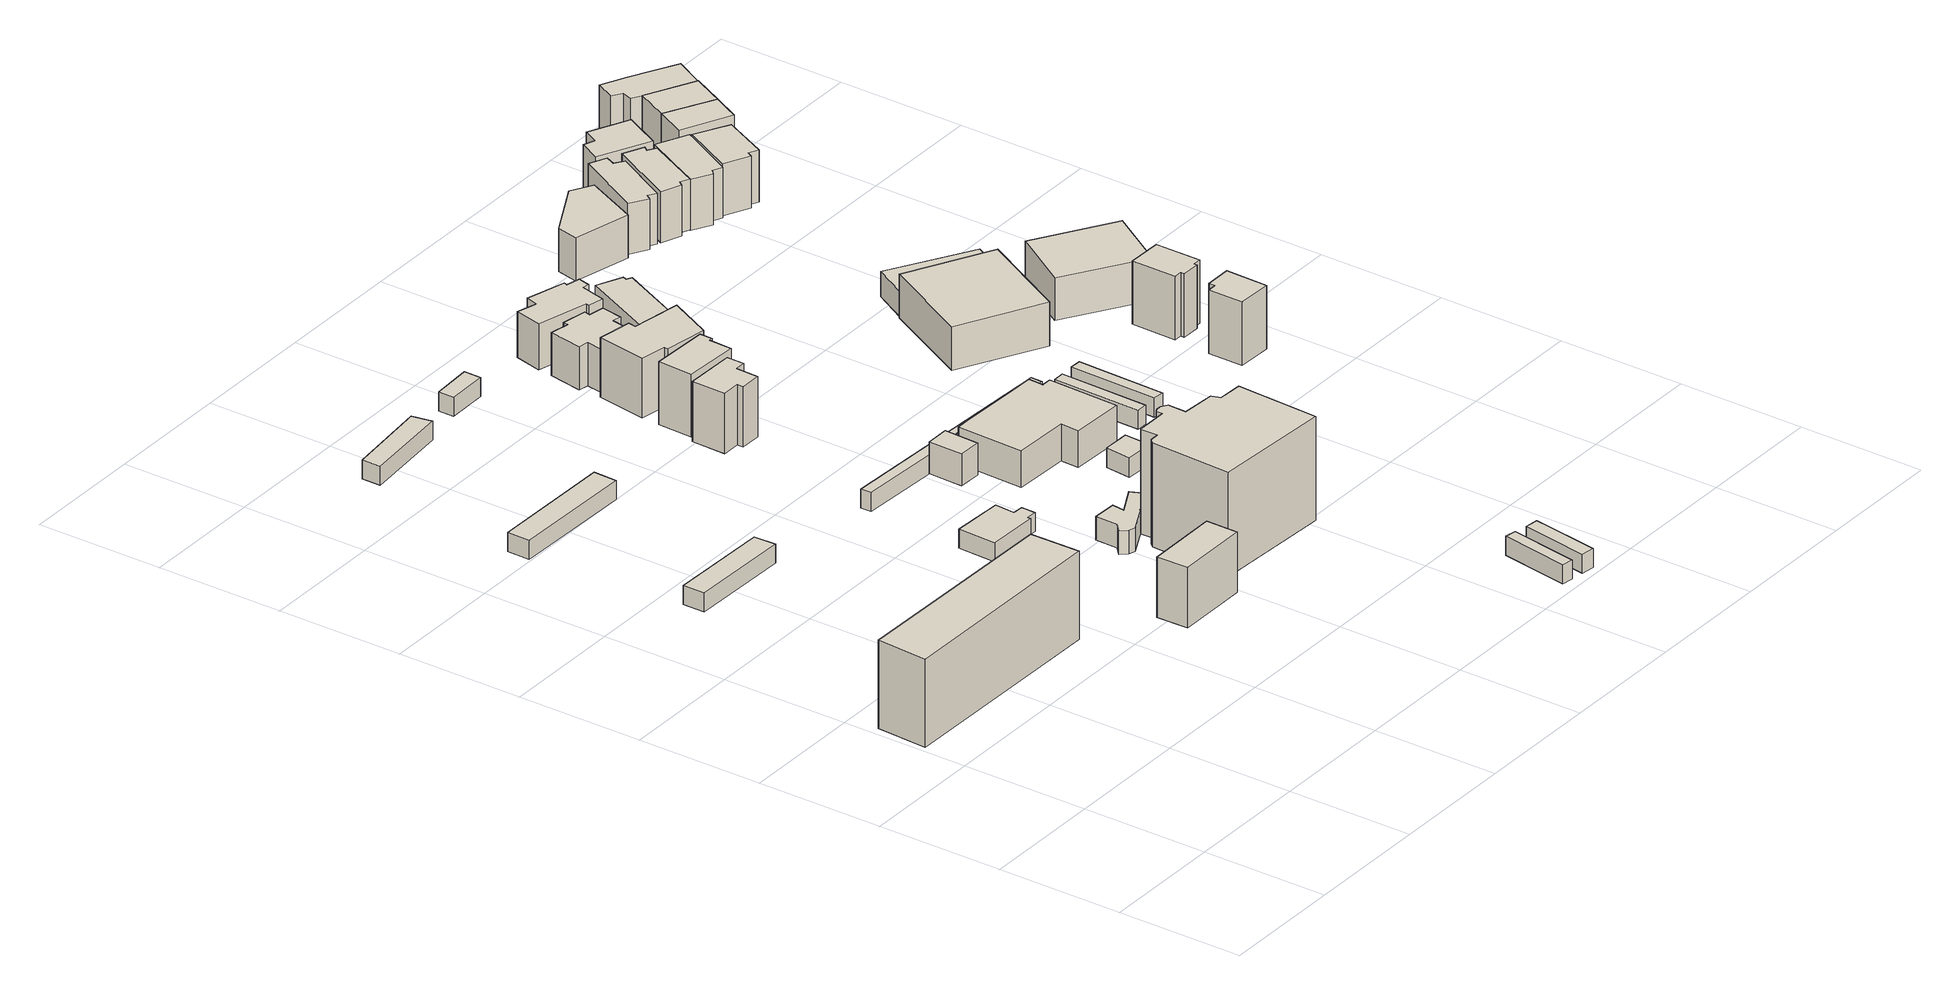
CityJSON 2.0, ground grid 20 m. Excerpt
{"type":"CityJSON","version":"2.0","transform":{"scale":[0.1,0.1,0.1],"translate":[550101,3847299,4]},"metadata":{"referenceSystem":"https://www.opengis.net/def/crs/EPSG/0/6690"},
"CityObjects":{
"building1":{"type":"Building","attributes":{"計測周辺長":87.28,"1/2500図郭":3,"区名":"東淀川区","町丁目名称":"井高野４丁目","街区番号":4,"class":"3002","usage":"412","measuredHeight":13.9,"storeysAboveGround":5,"BuildingDetailAttribute.buildingRoofEdgeArea":288.59,"BuildingDetailAttribute.buildingStructureType":"603","BuildingDetailAttribute.buildingStructureOrgType":"3","BuildingDetailAttribute.detailedUsage":"1130","BuildingDetailAttribute.specifiedBuildingCoverageRate":0.6,"BuildingDetailAttribute.surveyYear":2017,"BuildingRiverFloodingRiskAttribute.description":"1","BuildingRiverFloodingRiskAttribute.rank":"2","BuildingRiverFloodingRiskAttribute.depth":2.77,"BuildingRiverFloodingRiskAttribute.adminType":"1","BuildingRiverFloodingRiskAttribute.scale":"2","BuildingRiverFloodingRiskAttribute.duration":149.6,"BuildingIDAttribute.prefecture":"27","BuildingIDAttribute.city":"27114"},"geometry":[{"type":"Solid","lod":"1","boundaries":[[[[0,1,2,3]],[[2,4,5,3]],[[1,6,4,2]],[[0,7,6,1]],[[3,5,7,0]],[[4,6,7,5]]]]}]},
"building2":{"type":"Building","attributes":{"計測周辺長":39.52,"1/2500図郭":3,"区名":"東淀川区","町丁目名称":"井高野４丁目","街区番号":4,"class":"3003","usage":"412","storeysAboveGround":1,"BuildingDetailAttribute.buildingRoofEdgeArea":56.88,"BuildingDetailAttribute.buildingStructureType":"610","BuildingDetailAttribute.buildingStructureOrgType":"2","BuildingDetailAttribute.detailedUsage":"1130","BuildingDetailAttribute.specifiedBuildingCoverageRate":0.6,"BuildingDetailAttribute.surveyYear":2017,"BuildingRiverFloodingRiskAttribute.description":"1","BuildingRiverFloodingRiskAttribute.rank":"2","BuildingRiverFloodingRiskAttribute.depth":2.76,"BuildingRiverFloodingRiskAttribute.adminType":"1","BuildingRiverFloodingRiskAttribute.scale":"2","BuildingRiverFloodingRiskAttribute.duration":148.6,"BuildingIDAttribute.prefecture":"27","BuildingIDAttribute.city":"27114"},"geometry":[{"type":"Solid","lod":"1","boundaries":[[[[8,9,10,11]],[[10,12,13,11]],[[9,14,12,10]],[[8,15,14,9]],[[11,13,15,8]],[[12,14,15,13]]]]}]},
"building3":{"type":"Building","attributes":{"計測周辺長":47.64,"1/2500図郭":3,"区名":"東淀川区","町丁目名称":"井高野４丁目","街区番号":4,"class":"3003","usage":"412","storeysAboveGround":1,"BuildingDetailAttribute.buildingRoofEdgeArea":75.78,"BuildingDetailAttribute.buildingStructureType":"610","BuildingDetailAttribute.buildingStructureOrgType":"2","BuildingDetailAttribute.detailedUsage":"1130","BuildingDetailAttribute.specifiedBuildingCoverageRate":0.6,"BuildingDetailAttribute.surveyYear":2017,"BuildingRiverFloodingRiskAttribute.description":"1","BuildingRiverFloodingRiskAttribute.rank":"2","BuildingRiverFloodingRiskAttribute.depth":2.13,"BuildingRiverFloodingRiskAttribute.adminType":"1","BuildingRiverFloodingRiskAttribute.scale":"2","BuildingRiverFloodingRiskAttribute.duration":80.82,"BuildingIDAttribute.prefecture":"27","BuildingIDAttribute.city":"27114"},"geometry":[{"type":"Solid","lod":"1","boundaries":[[[[16,17,18,19]],[[18,20,21,19]],[[17,22,20,18]],[[16,23,22,17]],[[19,21,23,16]],[[20,22,23,21]]]]}]},
"building4":{"type":"Building","attributes":{"計測周辺長":36.2,"1/2500図郭":3,"区名":"東淀川区","町丁目名称":"井高野４丁目","街区番号":6,"class":"3001","usage":"411","measuredHeight":9.5,"storeysAboveGround":3,"BuildingDetailAttribute.buildingRoofEdgeArea":76.35,"BuildingDetailAttribute.buildingStructureType":"610","BuildingDetailAttribute.buildingStructureOrgType":"2","BuildingDetailAttribute.detailedUsage":"1110","BuildingDetailAttribute.specifiedBuildingCoverageRate":0.6,"BuildingDetailAttribute.surveyYear":2017,"BuildingRiverFloodingRiskAttribute.description":"1","BuildingRiverFloodingRiskAttribute.rank":"3","BuildingRiverFloodingRiskAttribute.depth":3.01,"BuildingRiverFloodingRiskAttribute.adminType":"1","BuildingRiverFloodingRiskAttribute.scale":"2","BuildingRiverFloodingRiskAttribute.duration":173.25,"BuildingIDAttribute.prefecture":"27","BuildingIDAttribute.city":"27114"},"geometry":[{"type":"Solid","lod":"1","boundaries":[[[[24,25,26,27]],[[26,28,29,27]],[[25,30,28,26]],[[24,31,30,25]],[[27,29,31,24]],[[28,30,31,29]]]]}]},
"building5":{"type":"Building","attributes":{"計測周辺長":33.88,"1/2500図郭":3,"区名":"東淀川区","町丁目名称":"井高野４丁目","街区番号":4,"class":"3003","usage":"412","storeysAboveGround":1,"BuildingDetailAttribute.buildingRoofEdgeArea":43.25,"BuildingDetailAttribute.buildingStructureType":"610","BuildingDetailAttribute.buildingStructureOrgType":"2","BuildingDetailAttribute.detailedUsage":"1130","BuildingDetailAttribute.specifiedBuildingCoverageRate":0.6,"BuildingDetailAttribute.surveyYear":2017,"BuildingRiverFloodingRiskAttribute.description":"1","BuildingRiverFloodingRiskAttribute.rank":"2","BuildingRiverFloodingRiskAttribute.depth":1.62,"BuildingRiverFloodingRiskAttribute.adminType":"1","BuildingRiverFloodingRiskAttribute.scale":"2","BuildingRiverFloodingRiskAttribute.duration":31.43,"BuildingIDAttribute.prefecture":"27","BuildingIDAttribute.city":"27114"},"geometry":[{"type":"Solid","lod":"1","boundaries":[[[[32,33,34,35]],[[34,36,37,35]],[[33,38,36,34]],[[32,39,38,33]],[[35,37,39,32]],[[36,38,39,37]]]]}]},
"building6":{"type":"Building","attributes":{"計測周辺長":31.79,"1/2500図郭":3,"区名":"東淀川区","町丁目名称":"井高野４丁目","街区番号":6,"class":"3001","usage":"431","storeysAboveGround":1,"BuildingDetailAttribute.buildingRoofEdgeArea":53.42,"BuildingDetailAttribute.buildingStructureType":"610","BuildingDetailAttribute.buildingStructureOrgType":"2","BuildingDetailAttribute.detailedUsage":"1740","BuildingDetailAttribute.specifiedBuildingCoverageRate":0.6,"BuildingDetailAttribute.surveyYear":2017,"BuildingRiverFloodingRiskAttribute.description":"1","BuildingRiverFloodingRiskAttribute.rank":"3","BuildingRiverFloodingRiskAttribute.depth":3.05,"BuildingRiverFloodingRiskAttribute.adminType":"1","BuildingRiverFloodingRiskAttribute.scale":"2","BuildingRiverFloodingRiskAttribute.duration":177.32,"BuildingIDAttribute.prefecture":"27","BuildingIDAttribute.city":"27114"},"geometry":[{"type":"Solid","lod":"1","boundaries":[[[[40,41,42,43,44,45,46,47]],[[46,48,49,47]],[[45,50,48,46]],[[44,51,50,45]],[[43,52,51,44]],[[42,53,52,43]],[[41,54,53,42]],[[40,55,54,41]],[[47,49,55,40]],[[48,50,51,52,53,54,55,49]]]]}]},
"building7":{"type":"Building","attributes":{"計測周辺長":30.3,"1/2500図郭":3,"区名":"東淀川区","町丁目名称":"井高野４丁目","街区番号":6,"class":"3001","usage":"412","measuredHeight":3.8,"storeysAboveGround":1,"BuildingDetailAttribute.buildingRoofEdgeArea":34.1,"BuildingDetailAttribute.buildingStructureType":"603","BuildingDetailAttribute.buildingStructureOrgType":"3","BuildingDetailAttribute.detailedUsage":"1130","BuildingDetailAttribute.specifiedBuildingCoverageRate":0.6,"BuildingDetailAttribute.surveyYear":2017,"BuildingRiverFloodingRiskAttribute.description":"1","BuildingRiverFloodingRiskAttribute.rank":"2","BuildingRiverFloodingRiskAttribute.depth":2.77,"BuildingRiverFloodingRiskAttribute.adminType":"1","BuildingRiverFloodingRiskAttribute.scale":"2","BuildingRiverFloodingRiskAttribute.duration":148.62,"BuildingIDAttribute.prefecture":"27","BuildingIDAttribute.city":"27114"},"geometry":[{"type":"Solid","lod":"1","boundaries":[[[[56,57,58,59,60,61,62,63,64,65,66,67]],[[66,68,69,67]],[[65,70,68,66]],[[64,71,70,65]],[[63,72,71,64]],[[62,73,72,63]],[[61,74,73,62]],[[60,75,74,61]],[[59,76,75,60]],[[58,77,76,59]],[[57,78,77,58]],[[56,79,78,57]],[[67,69,79,56]],[[68,70,71,72,73,74,75,76,77,78,79,69]]]]}]},
"building8":{"type":"Building","attributes":{"計測周辺長":18.25,"1/2500図郭":3,"区名":"東淀川区","町丁目名称":"井高野４丁目","街区番号":4,"class":"3003","usage":"412","storeysAboveGround":1,"BuildingDetailAttribute.buildingRoofEdgeArea":17.06,"BuildingDetailAttribute.buildingStructureType":"610","BuildingDetailAttribute.buildingStructureOrgType":"2","BuildingDetailAttribute.detailedUsage":"1130","BuildingDetailAttribute.specifiedBuildingCoverageRate":0.6,"BuildingDetailAttribute.surveyYear":2017,"BuildingRiverFloodingRiskAttribute.description":"1","BuildingRiverFloodingRiskAttribute.rank":"2","BuildingRiverFloodingRiskAttribute.depth":1.68,"BuildingRiverFloodingRiskAttribute.adminType":"1","BuildingRiverFloodingRiskAttribute.scale":"2","BuildingRiverFloodingRiskAttribute.duration":35.03,"BuildingIDAttribute.prefecture":"27","BuildingIDAttribute.city":"27114"},"geometry":[{"type":"Solid","lod":"1","boundaries":[[[[80,81,82,83]],[[82,84,85,83]],[[81,86,84,82]],[[80,87,86,81]],[[83,85,87,80]],[[84,86,87,85]]]]}]},
"building9":{"type":"Building","attributes":{"計測周辺長":73.12,"1/2500図郭":3,"区名":"東淀川区","町丁目名称":"井高野４丁目","街区番号":6,"class":"3002","usage":"412","measuredHeight":16.4,"storeysAboveGround":6,"BuildingDetailAttribute.buildingRoofEdgeArea":292.47,"BuildingDetailAttribute.buildingStructureType":"603","BuildingDetailAttribute.buildingStructureOrgType":"3","BuildingDetailAttribute.detailedUsage":"1130","BuildingDetailAttribute.specifiedBuildingCoverageRate":0.6,"BuildingDetailAttribute.surveyYear":2017,"BuildingRiverFloodingRiskAttribute.description":"1","BuildingRiverFloodingRiskAttribute.rank":"2","BuildingRiverFloodingRiskAttribute.depth":3,"BuildingRiverFloodingRiskAttribute.adminType":"1","BuildingRiverFloodingRiskAttribute.scale":"2","BuildingRiverFloodingRiskAttribute.duration":171.25,"BuildingIDAttribute.prefecture":"27","BuildingIDAttribute.city":"27114"},"geometry":[{"type":"Solid","lod":"1","boundaries":[[[[88,89,90,91,92,93,94,95,96,97,98,99,100,101,102,103]],[[102,104,105,103]],[[101,106,104,102]],[[100,107,106,101]],[[99,108,107,100]],[[98,109,108,99]],[[97,110,109,98]],[[96,111,110,97]],[[95,112,111,96]],[[94,113,112,95]],[[93,114,113,94]],[[92,115,114,93]],[[91,116,115,92]],[[90,117,116,91]],[[89,118,117,90]],[[88,119,118,89]],[[103,105,119,88]],[[104,106,107,108,109,110,111,112,113,114,115,116,117,118,119,105]]]]}]},
"building10":{"type":"Building","attributes":{"計測周辺長":28.87,"1/2500図郭":3,"区名":"東淀川区","町丁目名称":"井高野４丁目","街区番号":6,"class":"3001","usage":"411","measuredHeight":9.5,"storeysAboveGround":3,"BuildingDetailAttribute.buildingRoofEdgeArea":42.87,"BuildingDetailAttribute.buildingStructureType":"601","BuildingDetailAttribute.buildingStructureOrgType":"1","BuildingDetailAttribute.detailedUsage":"1110","BuildingDetailAttribute.specifiedBuildingCoverageRate":0.6,"BuildingDetailAttribute.surveyYear":2017,"BuildingRiverFloodingRiskAttribute.description":"1","BuildingRiverFloodingRiskAttribute.rank":"2","BuildingRiverFloodingRiskAttribute.depth":2.59,"BuildingRiverFloodingRiskAttribute.adminType":"1","BuildingRiverFloodingRiskAttribute.scale":"2","BuildingRiverFloodingRiskAttribute.duration":130.1,"BuildingIDAttribute.prefecture":"27","BuildingIDAttribute.city":"27114"},"geometry":[{"type":"Solid","lod":"1","boundaries":[[[[120,121,122,123,124,125,126,127]],[[126,128,129,127]],[[125,130,128,126]],[[124,131,130,125]],[[123,132,131,124]],[[122,133,132,123]],[[121,134,133,122]],[[120,135,134,121]],[[127,129,135,120]],[[128,130,131,132,133,134,135,129]]]]}]},
"building11":{"type":"Building","attributes":{"計測周辺長":18.58,"1/2500図郭":3,"区名":"東淀川区","町丁目名称":"井高野４丁目","街区番号":6,"class":"3001","usage":"411","measuredHeight":5.1,"storeysAboveGround":1,"BuildingDetailAttribute.buildingRoofEdgeArea":20.81,"BuildingDetailAttribute.buildingStructureType":"610","BuildingDetailAttribute.buildingStructureOrgType":"2","BuildingDetailAttribute.detailedUsage":"1110","BuildingDetailAttribute.specifiedBuildingCoverageRate":0.6,"BuildingDetailAttribute.surveyYear":2017,"BuildingRiverFloodingRiskAttribute.description":"1","BuildingRiverFloodingRiskAttribute.rank":"2","BuildingRiverFloodingRiskAttribute.depth":2.3,"BuildingRiverFloodingRiskAttribute.adminType":"1","BuildingRiverFloodingRiskAttribute.scale":"2","BuildingRiverFloodingRiskAttribute.duration":98.65,"BuildingIDAttribute.prefecture":"27","BuildingIDAttribute.city":"27114"},"geometry":[{"type":"Solid","lod":"1","boundaries":[[[[136,137,138,139]],[[138,140,141,139]],[[137,142,140,138]],[[136,143,142,137]],[[139,141,143,136]],[[140,142,143,141]]]]}]},
"building12":{"type":"Building","attributes":{"class":"3003","BuildingDetailAttribute.specifiedBuildingCoverageRate":0.6,"BuildingDetailAttribute.surveyYear":2017,"BuildingRiverFloodingRiskAttribute.description":"1","BuildingRiverFloodingRiskAttribute.rank":"2","BuildingRiverFloodingRiskAttribute.depth":2.78,"BuildingRiverFloodingRiskAttribute.adminType":"1","BuildingRiverFloodingRiskAttribute.scale":"2","BuildingRiverFloodingRiskAttribute.duration":149.68,"BuildingIDAttribute.prefecture":"27","BuildingIDAttribute.city":"27114"},"geometry":[{"type":"Solid","lod":"1","boundaries":[[[[144,145,146,147]],[[146,148,149,147]],[[145,150,148,146]],[[144,151,150,145]],[[147,149,151,144]],[[148,150,151,149]]]]}]},
"building13":{"type":"Building","attributes":{"計測周辺長":29.92,"1/2500図郭":3,"区名":"東淀川区","町丁目名称":"井高野４丁目","街区番号":6,"class":"3001","usage":"411","measuredHeight":9.9,"storeysAboveGround":3,"BuildingDetailAttribute.buildingRoofEdgeArea":50.5,"BuildingDetailAttribute.buildingStructureType":"610","BuildingDetailAttribute.buildingStructureOrgType":"2","BuildingDetailAttribute.detailedUsage":"1110","BuildingDetailAttribute.specifiedBuildingCoverageRate":0.6,"BuildingDetailAttribute.surveyYear":2017,"BuildingRiverFloodingRiskAttribute.description":"1","BuildingRiverFloodingRiskAttribute.rank":"2","BuildingRiverFloodingRiskAttribute.depth":2.11,"BuildingRiverFloodingRiskAttribute.adminType":"1","BuildingRiverFloodingRiskAttribute.scale":"2","BuildingRiverFloodingRiskAttribute.duration":77.47,"BuildingIDAttribute.prefecture":"27","BuildingIDAttribute.city":"27114"},"geometry":[{"type":"Solid","lod":"1","boundaries":[[[[152,153,154,155,156,157]],[[156,158,159,157]],[[155,160,158,156]],[[154,161,160,155]],[[153,162,161,154]],[[152,163,162,153]],[[157,159,163,152]],[[158,160,161,162,163,159]]]]}]},
"building14":{"type":"Building","attributes":{"計測周辺長":13.62,"1/2500図郭":3,"区名":"東淀川区","町丁目名称":"井高野４丁目","街区番号":6,"class":"3003","usage":"412","storeysAboveGround":1,"BuildingDetailAttribute.buildingRoofEdgeArea":9.06,"BuildingDetailAttribute.buildingStructureType":"610","BuildingDetailAttribute.buildingStructureOrgType":"2","BuildingDetailAttribute.detailedUsage":"1130","BuildingDetailAttribute.specifiedBuildingCoverageRate":0.6,"BuildingDetailAttribute.surveyYear":2017,"BuildingRiverFloodingRiskAttribute.description":"1","BuildingRiverFloodingRiskAttribute.rank":"2","BuildingRiverFloodingRiskAttribute.depth":2.77,"BuildingRiverFloodingRiskAttribute.adminType":"1","BuildingRiverFloodingRiskAttribute.scale":"2","BuildingRiverFloodingRiskAttribute.duration":148.62,"BuildingIDAttribute.prefecture":"27","BuildingIDAttribute.city":"27114"},"geometry":[{"type":"Solid","lod":"1","boundaries":[[[[164,165,166,167]],[[166,168,169,167]],[[165,170,168,166]],[[164,171,170,165]],[[167,169,171,164]],[[168,170,171,169]]]]}]},
"building15":{"type":"Building","attributes":{"class":"3003","BuildingDetailAttribute.specifiedBuildingCoverageRate":0.6,"BuildingDetailAttribute.surveyYear":2017,"BuildingRiverFloodingRiskAttribute.description":"1","BuildingRiverFloodingRiskAttribute.rank":"2","BuildingRiverFloodingRiskAttribute.depth":2.3,"BuildingRiverFloodingRiskAttribute.adminType":"1","BuildingRiverFloodingRiskAttribute.scale":"2","BuildingRiverFloodingRiskAttribute.duration":98.65,"BuildingIDAttribute.prefecture":"27","BuildingIDAttribute.city":"27114"},"geometry":[{"type":"Solid","lod":"1","boundaries":[[[[172,173,174,175,176,177]],[[176,178,179,177]],[[175,180,178,176]],[[174,181,180,175]],[[173,182,181,174]],[[172,183,182,173]],[[177,179,183,172]],[[178,180,181,182,183,179]]]]}]},
"building16":{"type":"Building","attributes":{"class":"3003","BuildingDetailAttribute.specifiedBuildingCoverageRate":0.6,"BuildingDetailAttribute.surveyYear":2017,"BuildingRiverFloodingRiskAttribute.description":"1","BuildingRiverFloodingRiskAttribute.rank":"2","BuildingRiverFloodingRiskAttribute.depth":2.78,"BuildingRiverFloodingRiskAttribute.adminType":"1","BuildingRiverFloodingRiskAttribute.scale":"2","BuildingRiverFloodingRiskAttribute.duration":149.68,"BuildingIDAttribute.prefecture":"27","BuildingIDAttribute.city":"27114"},"geometry":[{"type":"Solid","lod":"1","boundaries":[[[[184,185,186,187]],[[186,188,189,187]],[[185,190,188,186]],[[184,191,190,185]],[[187,189,191,184]],[[188,190,191,189]]]]}]},
"building17":{"type":"Building","attributes":{"計測周辺長":17.3,"1/2500図郭":3,"区名":"東淀川区","町丁目名称":"井高野４丁目","街区番号":6,"class":"3003","usage":"412","storeysAboveGround":1,"BuildingDetailAttribute.buildingRoofEdgeArea":13.24,"BuildingDetailAttribute.buildingStructureType":"610","BuildingDetailAttribute.buildingStructureOrgType":"2","BuildingDetailAttribute.detailedUsage":"1130","BuildingDetailAttribute.specifiedBuildingCoverageRate":0.6,"BuildingDetailAttribute.surveyYear":2017,"BuildingRiverFloodingRiskAttribute.description":"1","BuildingRiverFloodingRiskAttribute.rank":"2","BuildingRiverFloodingRiskAttribute.depth":2.77,"BuildingRiverFloodingRiskAttribute.adminType":"1","BuildingRiverFloodingRiskAttribute.scale":"2","BuildingRiverFloodingRiskAttribute.duration":148.62,"BuildingIDAttribute.prefecture":"27","BuildingIDAttribute.city":"27114"},"geometry":[{"type":"Solid","lod":"1","boundaries":[[[[192,193,194,195]],[[194,196,197,195]],[[193,198,196,194]],[[192,199,198,193]],[[195,197,199,192]],[[196,198,199,197]]]]}]},
"building18":{"type":"Building","attributes":{"計測周辺長":41.08,"1/2500図郭":3,"区名":"東淀川区","町丁目名称":"井高野４丁目","街区番号":6,"class":"3001","usage":"413","measuredHeight":9.4,"storeysAboveGround":3,"BuildingDetailAttribute.buildingRoofEdgeArea":94.93,"BuildingDetailAttribute.buildingStructureType":"610","BuildingDetailAttribute.buildingStructureOrgType":"2","BuildingDetailAttribute.detailedUsage":"1150","BuildingDetailAttribute.specifiedBuildingCoverageRate":0.6,"BuildingDetailAttribute.surveyYear":2017,"BuildingRiverFloodingRiskAttribute.description":"1","BuildingRiverFloodingRiskAttribute.rank":"2","BuildingRiverFloodingRiskAttribute.depth":2.11,"BuildingRiverFloodingRiskAttribute.adminType":"1","BuildingRiverFloodingRiskAttribute.scale":"2","BuildingRiverFloodingRiskAttribute.duration":77.47,"BuildingIDAttribute.prefecture":"27","BuildingIDAttribute.city":"27114"},"geometry":[{"type":"Solid","lod":"1","boundaries":[[[[200,201,202,203,204,205,206,207]],[[206,208,209,207]],[[205,210,208,206]],[[204,211,210,205]],[[203,212,211,204]],[[202,213,212,203]],[[201,214,213,202]],[[200,215,214,201]],[[207,209,215,200]],[[208,210,211,212,213,214,215,209]]]]}]},
"building19":{"type":"Building","attributes":{"計測周辺長":62.74,"1/2500図郭":3,"区名":"東淀川区","町丁目名称":"井高野４丁目","街区番号":6,"class":"3001","usage":"411","measuredHeight":5.8,"storeysAboveGround":2,"BuildingDetailAttribute.buildingRoofEdgeArea":211.72,"BuildingDetailAttribute.buildingStructureType":"601","BuildingDetailAttribute.buildingStructureOrgType":"1","BuildingDetailAttribute.detailedUsage":"1110","BuildingDetailAttribute.specifiedBuildingCoverageRate":0.6,"BuildingDetailAttribute.surveyYear":2017,"BuildingRiverFloodingRiskAttribute.description":"1","BuildingRiverFloodingRiskAttribute.rank":"2","BuildingRiverFloodingRiskAttribute.depth":2.3,"BuildingRiverFloodingRiskAttribute.adminType":"1","BuildingRiverFloodingRiskAttribute.scale":"2","BuildingRiverFloodingRiskAttribute.duration":98.65,"BuildingIDAttribute.prefecture":"27","BuildingIDAttribute.city":"27114"},"geometry":[{"type":"Solid","lod":"1","boundaries":[[[[216,217,218,219,220,221,222,223,224,225]],[[224,226,227,225]],[[223,228,226,224]],[[222,229,228,223]],[[221,230,229,222]],[[220,231,230,221]],[[219,232,231,220]],[[218,233,232,219]],[[217,234,233,218]],[[216,235,234,217]],[[225,227,235,216]],[[226,228,229,230,231,232,233,234,235,227]]]]}]},
"building20":{"type":"Building","attributes":{"class":"3003","BuildingDetailAttribute.specifiedBuildingCoverageRate":0.6,"BuildingDetailAttribute.surveyYear":2017,"BuildingRiverFloodingRiskAttribute.description":"1","BuildingRiverFloodingRiskAttribute.rank":"2","BuildingRiverFloodingRiskAttribute.depth":2.3,"BuildingRiverFloodingRiskAttribute.adminType":"1","BuildingRiverFloodingRiskAttribute.scale":"2","BuildingRiverFloodingRiskAttribute.duration":98.65,"BuildingIDAttribute.prefecture":"27","BuildingIDAttribute.city":"27114"},"geometry":[{"type":"Solid","lod":"1","boundaries":[[[[236,237,238,239]],[[238,240,241,239]],[[237,242,240,238]],[[236,243,242,237]],[[239,241,243,236]],[[240,242,243,241]]]]}]},
"building21":{"type":"Building","attributes":{"class":"3001","measuredHeight":3.1,"BuildingDetailAttribute.specifiedBuildingCoverageRate":0.6,"BuildingDetailAttribute.surveyYear":2017,"BuildingRiverFloodingRiskAttribute.description":"1","BuildingRiverFloodingRiskAttribute.rank":"2","BuildingRiverFloodingRiskAttribute.depth":2.77,"BuildingRiverFloodingRiskAttribute.adminType":"1","BuildingRiverFloodingRiskAttribute.scale":"2","BuildingRiverFloodingRiskAttribute.duration":148.62,"BuildingIDAttribute.prefecture":"27","BuildingIDAttribute.city":"27114"},"geometry":[{"type":"Solid","lod":"1","boundaries":[[[[244,245,246,247]],[[246,248,249,247]],[[245,250,248,246]],[[244,251,250,245]],[[247,249,251,244]],[[248,250,251,249]]]]}]},
"building22":{"type":"Building","attributes":{"class":"3001","measuredHeight":6.9,"BuildingDetailAttribute.specifiedBuildingCoverageRate":0.6,"BuildingDetailAttribute.surveyYear":2017,"BuildingRiverFloodingRiskAttribute.description":"1","BuildingRiverFloodingRiskAttribute.rank":"2","BuildingRiverFloodingRiskAttribute.depth":2.11,"BuildingRiverFloodingRiskAttribute.adminType":"1","BuildingRiverFloodingRiskAttribute.scale":"2","BuildingRiverFloodingRiskAttribute.duration":77.47,"BuildingIDAttribute.prefecture":"27","BuildingIDAttribute.city":"27114"},"geometry":[{"type":"Solid","lod":"1","boundaries":[[[[252,253,254,255,256,257,258,259,260,261,262,263]],[[262,264,265,263]],[[261,266,264,262]],[[260,267,266,261]],[[259,268,267,260]],[[258,269,268,259]],[[257,270,269,258]],[[256,271,270,257]],[[255,272,271,256]],[[254,273,272,255]],[[253,274,273,254]],[[252,275,274,253]],[[263,265,275,252]],[[264,266,267,268,269,270,271,272,273,274,275,265]]]]}]},
"building23":{"type":"Building","attributes":{"class":"3001","measuredHeight":7.2,"BuildingDetailAttribute.specifiedBuildingCoverageRate":0.6,"BuildingDetailAttribute.surveyYear":2017,"BuildingRiverFloodingRiskAttribute.description":"1","BuildingRiverFloodingRiskAttribute.rank":"2","BuildingRiverFloodingRiskAttribute.depth":1.93,"BuildingRiverFloodingRiskAttribute.adminType":"1","BuildingRiverFloodingRiskAttribute.scale":"2","BuildingRiverFloodingRiskAttribute.duration":57.2,"BuildingIDAttribute.prefecture":"27","BuildingIDAttribute.city":"27114"},"geometry":[{"type":"Solid","lod":"1","boundaries":[[[[276,277,278,279,280,281,282,283,284,285,286,287]],[[286,288,289,287]],[[285,290,288,286]],[[284,291,290,285]],[[283,292,291,284]],[[282,293,292,283]],[[281,294,293,282]],[[280,295,294,281]],[[279,296,295,280]],[[278,297,296,279]],[[277,298,297,278]],[[276,299,298,277]],[[287,289,299,276]],[[288,290,291,292,293,294,295,296,297,298,299,289]]]]}]},
"building24":{"type":"Building","attributes":{"class":"3001","measuredHeight":7.5,"BuildingDetailAttribute.specifiedBuildingCoverageRate":0.6,"BuildingDetailAttribute.surveyYear":2017,"BuildingRiverFloodingRiskAttribute.description":"1","BuildingRiverFloodingRiskAttribute.rank":"2","BuildingRiverFloodingRiskAttribute.depth":2.53,"BuildingRiverFloodingRiskAttribute.adminType":"1","BuildingRiverFloodingRiskAttribute.scale":"2","BuildingRiverFloodingRiskAttribute.duration":122.65,"BuildingIDAttribute.prefecture":"27","BuildingIDAttribute.city":"27114"},"geometry":[{"type":"Solid","lod":"1","boundaries":[[[[300,301,302,303,304,305]],[[304,306,307,305]],[[303,308,306,304]],[[302,309,308,303]],[[301,310,309,302]],[[300,311,310,301]],[[305,307,311,300]],[[306,308,309,310,311,307]]]]}]},
"building25":{"type":"Building","attributes":{"class":"3003","BuildingDetailAttribute.specifiedBuildingCoverageRate":0.6,"BuildingDetailAttribute.surveyYear":2017,"BuildingRiverFloodingRiskAttribute.description":"1","BuildingRiverFloodingRiskAttribute.rank":"2","BuildingRiverFloodingRiskAttribute.depth":2.31,"BuildingRiverFloodingRiskAttribute.adminType":"1","BuildingRiverFloodingRiskAttribute.scale":"2","BuildingRiverFloodingRiskAttribute.duration":98.65,"BuildingIDAttribute.prefecture":"27","BuildingIDAttribute.city":"27114"},"geometry":[{"type":"Solid","lod":"1","boundaries":[[[[312,313,314,315]],[[314,316,317,315]],[[313,318,316,314]],[[312,319,318,313]],[[315,317,319,312]],[[316,318,319,317]]]]}]},
"building26":{"type":"Building","attributes":{"class":"3003","measuredHeight":3.5,"BuildingDetailAttribute.specifiedBuildingCoverageRate":0.6,"BuildingDetailAttribute.surveyYear":2017,"BuildingRiverFloodingRiskAttribute.description":"1","BuildingRiverFloodingRiskAttribute.rank":"2","BuildingRiverFloodingRiskAttribute.depth":1.93,"BuildingRiverFloodingRiskAttribute.adminType":"1","BuildingRiverFloodingRiskAttribute.scale":"2","BuildingRiverFloodingRiskAttribute.duration":57.2,"BuildingIDAttribute.prefecture":"27","BuildingIDAttribute.city":"27114"},"geometry":[{"type":"Solid","lod":"1","boundaries":[[[[320,321,322,323,324]],[[323,325,326,324]],[[322,327,325,323]],[[321,328,327,322]],[[320,329,328,321]],[[324,326,329,320]],[[325,327,328,329,326]]]]}]},
"building27":{"type":"Building","attributes":{"class":"3003","BuildingDetailAttribute.specifiedBuildingCoverageRate":0.6,"BuildingDetailAttribute.surveyYear":2017,"BuildingRiverFloodingRiskAttribute.description":"1","BuildingRiverFloodingRiskAttribute.rank":"2","BuildingRiverFloodingRiskAttribute.depth":2.31,"BuildingRiverFloodingRiskAttribute.adminType":"1","BuildingRiverFloodingRiskAttribute.scale":"2","BuildingRiverFloodingRiskAttribute.duration":98.65,"BuildingIDAttribute.prefecture":"27","BuildingIDAttribute.city":"27114"},"geometry":[{"type":"Solid","lod":"1","boundaries":[[[[330,331,332,333]],[[332,334,335,333]],[[331,336,334,332]],[[330,337,336,331]],[[333,335,337,330]],[[334,336,337,335]]]]}]},
"building28":{"type":"Building","attributes":{"計測周辺長":61.46,"1/2500図郭":3,"区名":"東淀川区","町丁目名称":"井高野４丁目","街区番号":6,"class":"3001","usage":"431","measuredHeight":6.9,"storeysAboveGround":2,"BuildingDetailAttribute.buildingRoofEdgeArea":235.87,"BuildingDetailAttribute.buildingStructureType":"610","BuildingDetailAttribute.buildingStructureOrgType":"2","BuildingDetailAttribute.detailedUsage":"1720","BuildingDetailAttribute.specifiedBuildingCoverageRate":0.6,"BuildingDetailAttribute.surveyYear":2017,"BuildingRiverFloodingRiskAttribute.description":"1","BuildingRiverFloodingRiskAttribute.rank":"2","BuildingRiverFloodingRiskAttribute.depth":2.34,"BuildingRiverFloodingRiskAttribute.adminType":"1","BuildingRiverFloodingRiskAttribute.scale":"2","BuildingRiverFloodingRiskAttribute.duration":101.97,"BuildingIDAttribute.prefecture":"27","BuildingIDAttribute.city":"27114"},"geometry":[{"type":"Solid","lod":"1","boundaries":[[[[338,339,340,341]],[[340,342,343,341]],[[339,344,342,340]],[[338,345,344,339]],[[341,343,345,338]],[[342,344,345,343]]]]}]},
"building29":{"type":"Building","attributes":{"計測周辺長":36.24,"1/2500図郭":3,"区名":"東淀川区","町丁目名称":"井高野４丁目","街区番号":8,"class":"3001","usage":"411","measuredHeight":6.8,"storeysAboveGround":2,"BuildingDetailAttribute.buildingRoofEdgeArea":79.22,"BuildingDetailAttribute.buildingStructureType":"601","BuildingDetailAttribute.buildingStructureOrgType":"1","BuildingDetailAttribute.detailedUsage":"1110","BuildingDetailAttribute.specifiedBuildingCoverageRate":0.6,"BuildingDetailAttribute.surveyYear":2017,"BuildingRiverFloodingRiskAttribute.description":"1","BuildingRiverFloodingRiskAttribute.rank":"2","BuildingRiverFloodingRiskAttribute.depth":1.93,"BuildingRiverFloodingRiskAttribute.adminType":"1","BuildingRiverFloodingRiskAttribute.scale":"2","BuildingRiverFloodingRiskAttribute.duration":57.2,"BuildingIDAttribute.prefecture":"27","BuildingIDAttribute.city":"27114"},"geometry":[{"type":"Solid","lod":"1","boundaries":[[[[346,347,348,349,350]],[[349,351,352,350]],[[348,353,351,349]],[[347,354,353,348]],[[346,355,354,347]],[[350,352,355,346]],[[351,353,354,355,352]]]]}]},
"building30":{"type":"Building","attributes":{"計測周辺長":24.57,"1/2500図郭":3,"区名":"東淀川区","町丁目名称":"井高野４丁目","街区番号":6,"class":"3001","usage":"411","measuredHeight":10,"storeysAboveGround":3,"BuildingDetailAttribute.buildingRoofEdgeArea":36.01,"BuildingDetailAttribute.buildingStructureType":"610","BuildingDetailAttribute.buildingStructureOrgType":"2","BuildingDetailAttribute.detailedUsage":"1110","BuildingDetailAttribute.specifiedBuildingCoverageRate":0.6,"BuildingDetailAttribute.surveyYear":2017,"BuildingRiverFloodingRiskAttribute.description":"1","BuildingRiverFloodingRiskAttribute.rank":"2","BuildingRiverFloodingRiskAttribute.depth":2.32,"BuildingRiverFloodingRiskAttribute.adminType":"1","BuildingRiverFloodingRiskAttribute.scale":"2","BuildingRiverFloodingRiskAttribute.duration":99.77,"BuildingIDAttribute.prefecture":"27","BuildingIDAttribute.city":"27114"},"geometry":[{"type":"Solid","lod":"1","boundaries":[[[[356,357,358,359,360,361]],[[360,362,363,361]],[[359,364,362,360]],[[358,365,364,359]],[[357,366,365,358]],[[356,367,366,357]],[[361,363,367,356]],[[362,364,365,366,367,363]]]]}]},
"building31":{"type":"Building","attributes":{"計測周辺長":40.91,"1/2500図郭":3,"区名":"東淀川区","町丁目名称":"井高野４丁目","街区番号":6,"class":"3003","usage":"431","measuredHeight":4,"storeysAboveGround":1,"BuildingDetailAttribute.buildingRoofEdgeArea":84.97,"BuildingDetailAttribute.buildingStructureType":"610","BuildingDetailAttribute.buildingStructureOrgType":"2","BuildingDetailAttribute.detailedUsage":"1720","BuildingDetailAttribute.specifiedBuildingCoverageRate":0.6,"BuildingDetailAttribute.surveyYear":2017,"BuildingRiverFloodingRiskAttribute.description":"1","BuildingRiverFloodingRiskAttribute.rank":"2","BuildingRiverFloodingRiskAttribute.depth":2.34,"BuildingRiverFloodingRiskAttribute.adminType":"1","BuildingRiverFloodingRiskAttribute.scale":"2","BuildingRiverFloodingRiskAttribute.duration":101.97,"BuildingIDAttribute.prefecture":"27","BuildingIDAttribute.city":"27114"},"geometry":[{"type":"Solid","lod":"1","boundaries":[[[[368,369,370,371]],[[370,372,373,371]],[[369,374,372,370]],[[368,375,374,369]],[[371,373,375,368]],[[372,374,375,373]]]]}]},
"building32":{"type":"Building","attributes":{"計測周辺長":33.83,"1/2500図郭":3,"区名":"東淀川区","町丁目名称":"井高野４丁目","街区番号":8,"class":"3001","usage":"411","measuredHeight":8,"storeysAboveGround":3,"BuildingDetailAttribute.buildingRoofEdgeArea":54.78,"BuildingDetailAttribute.buildingStructureType":"601","BuildingDetailAttribute.buildingStructureOrgType":"1","BuildingDetailAttribute.detailedUsage":"1110","BuildingDetailAttribute.specifiedBuildingCoverageRate":0.6,"BuildingDetailAttribute.surveyYear":2017,"BuildingRiverFloodingRiskAttribute.description":"1","BuildingRiverFloodingRiskAttribute.rank":"2","BuildingRiverFloodingRiskAttribute.depth":1.63,"BuildingRiverFloodingRiskAttribute.adminType":"1","BuildingRiverFloodingRiskAttribute.scale":"2","BuildingRiverFloodingRiskAttribute.duration":29.6,"BuildingIDAttribute.prefecture":"27","BuildingIDAttribute.city":"27114"},"geometry":[{"type":"Solid","lod":"1","boundaries":[[[[376,377,378,379,380,381,382,383]],[[382,384,385,383]],[[381,386,384,382]],[[380,387,386,381]],[[379,388,387,380]],[[378,389,388,379]],[[377,390,389,378]],[[376,391,390,377]],[[383,385,391,376]],[[384,386,387,388,389,390,391,385]]]]}]},
"building33":{"type":"Building","attributes":{"計測周辺長":26.73,"1/2500図郭":3,"区名":"東淀川区","町丁目名称":"井高野４丁目","街区番号":6,"class":"3001","usage":"411","measuredHeight":10,"storeysAboveGround":3,"BuildingDetailAttribute.buildingRoofEdgeArea":41.9,"BuildingDetailAttribute.buildingStructureType":"610","BuildingDetailAttribute.buildingStructureOrgType":"2","BuildingDetailAttribute.detailedUsage":"1110","BuildingDetailAttribute.specifiedBuildingCoverageRate":0.6,"BuildingDetailAttribute.surveyYear":2017,"BuildingRiverFloodingRiskAttribute.description":"1","BuildingRiverFloodingRiskAttribute.rank":"2","BuildingRiverFloodingRiskAttribute.depth":2.31,"BuildingRiverFloodingRiskAttribute.adminType":"1","BuildingRiverFloodingRiskAttribute.scale":"2","BuildingRiverFloodingRiskAttribute.duration":98.65,"BuildingIDAttribute.prefecture":"27","BuildingIDAttribute.city":"27114"},"geometry":[{"type":"Solid","lod":"1","boundaries":[[[[392,393,394,395,396,397,398,399]],[[398,400,401,399]],[[397,402,400,398]],[[396,403,402,397]],[[395,404,403,396]],[[394,405,404,395]],[[393,406,405,394]],[[392,407,406,393]],[[399,401,407,392]],[[400,402,403,404,405,406,407,401]]]]}]},
"building34":{"type":"Building","attributes":{"計測周辺長":33.13,"1/2500図郭":3,"区名":"東淀川区","町丁目名称":"井高野４丁目","街区番号":8,"class":"3001","usage":"411","measuredHeight":8,"storeysAboveGround":3,"BuildingDetailAttribute.buildingRoofEdgeArea":55.44,"BuildingDetailAttribute.buildingStructureType":"601","BuildingDetailAttribute.buildingStructureOrgType":"1","BuildingDetailAttribute.detailedUsage":"1110","BuildingDetailAttribute.specifiedBuildingCoverageRate":0.6,"BuildingDetailAttribute.surveyYear":2017,"BuildingRiverFloodingRiskAttribute.description":"1","BuildingRiverFloodingRiskAttribute.rank":"2","BuildingRiverFloodingRiskAttribute.depth":1.63,"BuildingRiverFloodingRiskAttribute.adminType":"1","BuildingRiverFloodingRiskAttribute.scale":"2","BuildingRiverFloodingRiskAttribute.duration":29.6,"BuildingIDAttribute.prefecture":"27","BuildingIDAttribute.city":"27114"},"geometry":[{"type":"Solid","lod":"1","boundaries":[[[[408,409,410,411,412,413,414,415]],[[414,416,417,415]],[[413,418,416,414]],[[412,419,418,413]],[[411,420,419,412]],[[410,421,420,411]],[[409,422,421,410]],[[408,423,422,409]],[[415,417,423,408]],[[416,418,419,420,421,422,423,417]]]]}]},
"building35":{"type":"Building","attributes":{"計測周辺長":36.5,"1/2500図郭":3,"区名":"東淀川区","町丁目名称":"井高野４丁目","街区番号":6,"class":"3001","usage":"401","measuredHeight":6.7,"storeysAboveGround":2,"BuildingDetailAttribute.buildingRoofEdgeArea":80.54,"BuildingDetailAttribute.buildingStructureType":"610","BuildingDetailAttribute.buildingStructureOrgType":"2","BuildingDetailAttribute.detailedUsage":"1310","BuildingDetailAttribute.specifiedBuildingCoverageRate":0.6,"BuildingDetailAttribute.surveyYear":2017,"BuildingRiverFloodingRiskAttribute.description":"1","BuildingRiverFloodingRiskAttribute.rank":"2","BuildingRiverFloodingRiskAttribute.depth":2.34,"BuildingRiverFloodingRiskAttribute.adminType":"1","BuildingRiverFloodingRiskAttribute.scale":"2","BuildingRiverFloodingRiskAttribute.duration":101.97,"BuildingIDAttribute.prefecture":"27","BuildingIDAttribute.city":"27114"},"geometry":[{"type":"Solid","lod":"1","boundaries":[[[[424,425,426,427]],[[426,428,429,427]],[[425,430,428,426]],[[424,431,430,425]],[[427,429,431,424]],[[428,430,431,429]]]]}]},
"building36":{"type":"Building","attributes":{"計測周辺長":32.49,"1/2500図郭":3,"区名":"東淀川区","町丁目名称":"井高野４丁目","街区番号":8,"class":"3001","usage":"411","measuredHeight":8,"storeysAboveGround":3,"BuildingDetailAttribute.buildingRoofEdgeArea":58.25,"BuildingDetailAttribute.buildingStructureType":"601","BuildingDetailAttribute.buildingStructureOrgType":"1","BuildingDetailAttribute.detailedUsage":"1110","BuildingDetailAttribute.specifiedBuildingCoverageRate":0.6,"BuildingDetailAttribute.surveyYear":2017,"BuildingRiverFloodingRiskAttribute.description":"1","BuildingRiverFloodingRiskAttribute.rank":"2","BuildingRiverFloodingRiskAttribute.depth":1.63,"BuildingRiverFloodingRiskAttribute.adminType":"1","BuildingRiverFloodingRiskAttribute.scale":"2","BuildingRiverFloodingRiskAttribute.duration":29.6,"BuildingIDAttribute.prefecture":"27","BuildingIDAttribute.city":"27114"},"geometry":[{"type":"Solid","lod":"1","boundaries":[[[[432,433,434,435,436,437]],[[436,438,439,437]],[[435,440,438,436]],[[434,441,440,435]],[[433,442,441,434]],[[432,443,442,433]],[[437,439,443,432]],[[438,440,441,442,443,439]]]]}]},
"building37":{"type":"Building","attributes":{"計測周辺長":30.53,"1/2500図郭":3,"区名":"東淀川区","町丁目名称":"井高野４丁目","街区番号":8,"class":"3001","usage":"411","measuredHeight":7.9,"storeysAboveGround":3,"BuildingDetailAttribute.buildingRoofEdgeArea":52.09,"BuildingDetailAttribute.buildingStructureType":"601","BuildingDetailAttribute.buildingStructureOrgType":"1","BuildingDetailAttribute.detailedUsage":"1110","BuildingDetailAttribute.specifiedBuildingCoverageRate":0.6,"BuildingDetailAttribute.surveyYear":2017,"BuildingRiverFloodingRiskAttribute.description":"1","BuildingRiverFloodingRiskAttribute.rank":"2","BuildingRiverFloodingRiskAttribute.depth":1.63,"BuildingRiverFloodingRiskAttribute.adminType":"1","BuildingRiverFloodingRiskAttribute.scale":"2","BuildingRiverFloodingRiskAttribute.duration":29.6,"BuildingIDAttribute.prefecture":"27","BuildingIDAttribute.city":"27114"},"geometry":[{"type":"Solid","lod":"1","boundaries":[[[[444,445,446,447,448,449]],[[448,450,451,449]],[[447,452,450,448]],[[446,453,452,447]],[[445,454,453,446]],[[444,455,454,445]],[[449,451,455,444]],[[450,452,453,454,455,451]]]]}]},
"building38":{"type":"Building","attributes":{"計測周辺長":29.98,"1/2500図郭":3,"区名":"東淀川区","町丁目名称":"井高野４丁目","街区番号":8,"class":"3001","usage":"411","measuredHeight":8.2,"storeysAboveGround":3,"BuildingDetailAttribute.buildingRoofEdgeArea":53.13,"BuildingDetailAttribute.buildingStructureType":"601","BuildingDetailAttribute.buildingStructureOrgType":"1","BuildingDetailAttribute.detailedUsage":"1110","BuildingDetailAttribute.specifiedBuildingCoverageRate":0.6,"BuildingDetailAttribute.surveyYear":2017,"BuildingRiverFloodingRiskAttribute.description":"1","BuildingRiverFloodingRiskAttribute.rank":"2","BuildingRiverFloodingRiskAttribute.depth":1.63,"BuildingRiverFloodingRiskAttribute.adminType":"1","BuildingRiverFloodingRiskAttribute.scale":"2","BuildingRiverFloodingRiskAttribute.duration":29.6,"BuildingIDAttribute.prefecture":"27","BuildingIDAttribute.city":"27114"},"geometry":[{"type":"Solid","lod":"1","boundaries":[[[[456,457,458,459,460,461]],[[460,462,463,461]],[[459,464,462,460]],[[458,465,464,459]],[[457,466,465,458]],[[456,467,466,457]],[[461,463,467,456]],[[462,464,465,466,467,463]]]]}]},
"building39":{"type":"Building","attributes":{"計測周辺長":27.17,"1/2500図郭":3,"区名":"東淀川区","町丁目名称":"井高野４丁目","街区番号":8,"class":"3001","usage":"411","measuredHeight":8.2,"storeysAboveGround":3,"BuildingDetailAttribute.buildingRoofEdgeArea":42.86,"BuildingDetailAttribute.buildingStructureType":"601","BuildingDetailAttribute.buildingStructureOrgType":"1","BuildingDetailAttribute.detailedUsage":"1110","BuildingDetailAttribute.specifiedBuildingCoverageRate":0.6,"BuildingDetailAttribute.surveyYear":2017,"BuildingRiverFloodingRiskAttribute.description":"1","BuildingRiverFloodingRiskAttribute.rank":"2","BuildingRiverFloodingRiskAttribute.depth":1.63,"BuildingRiverFloodingRiskAttribute.adminType":"1","BuildingRiverFloodingRiskAttribute.scale":"2","BuildingRiverFloodingRiskAttribute.duration":29.6,"BuildingIDAttribute.prefecture":"27","BuildingIDAttribute.city":"27114"},"geometry":[{"type":"Solid","lod":"1","boundaries":[[[[468,469,470,471]],[[470,472,473,471]],[[469,474,472,470]],[[468,475,474,469]],[[471,473,475,468]],[[472,474,475,473]]]]}]},
"building40":{"type":"Building","attributes":{"計測周辺長":28.34,"1/2500図郭":3,"区名":"東淀川区","町丁目名称":"井高野４丁目","街区番号":8,"class":"3001","usage":"411","measuredHeight":8.1,"storeysAboveGround":3,"BuildingDetailAttribute.buildingRoofEdgeArea":47.93,"BuildingDetailAttribute.buildingStructureType":"601","BuildingDetailAttribute.buildingStructureOrgType":"1","BuildingDetailAttribute.detailedUsage":"1110","BuildingDetailAttribute.specifiedBuildingCoverageRate":0.6,"BuildingDetailAttribute.surveyYear":2017,"BuildingRiverFloodingRiskAttribute.description":"1","BuildingRiverFloodingRiskAttribute.rank":"2","BuildingRiverFloodingRiskAttribute.depth":1.63,"BuildingRiverFloodingRiskAttribute.adminType":"1","BuildingRiverFloodingRiskAttribute.scale":"2","BuildingRiverFloodingRiskAttribute.duration":29.6,"BuildingIDAttribute.prefecture":"27","BuildingIDAttribute.city":"27114"},"geometry":[{"type":"Solid","lod":"1","boundaries":[[[[476,477,478,479]],[[478,472,480,479]],[[477,473,472,478]],[[476,481,473,477]],[[479,480,481,476]],[[472,473,481,480]]]]}]},
"building41":{"type":"Building","attributes":{"計測周辺長":34.99,"1/2500図郭":3,"区名":"東淀川区","町丁目名称":"井高野４丁目","街区番号":8,"class":"3001","usage":"411","measuredHeight":7.9,"storeysAboveGround":3,"BuildingDetailAttribute.buildingRoofEdgeArea":63.04,"BuildingDetailAttribute.buildingStructureType":"601","BuildingDetailAttribute.buildingStructureOrgType":"1","BuildingDetailAttribute.detailedUsage":"1110","BuildingDetailAttribute.specifiedBuildingCoverageRate":0.6,"BuildingDetailAttribute.surveyYear":2017,"BuildingRiverFloodingRiskAttribute.description":"1","BuildingRiverFloodingRiskAttribute.rank":"2","BuildingRiverFloodingRiskAttribute.depth":1.37,"BuildingRiverFloodingRiskAttribute.adminType":"1","BuildingRiverFloodingRiskAttribute.scale":"2","BuildingRiverFloodingRiskAttribute.duration":18.07,"BuildingIDAttribute.prefecture":"27","BuildingIDAttribute.city":"27114"},"geometry":[{"type":"Solid","lod":"1","boundaries":[[[[476,479,482,483,484,485,486,487]],[[486,488,489,487]],[[485,490,488,486]],[[484,491,490,485]],[[483,492,491,484]],[[482,493,492,483]],[[479,494,493,482]],[[476,495,494,479]],[[487,489,495,476]],[[488,490,491,492,493,494,495,489]]]]}]}
},
"vertices":[
[3,467,7],[8,549,7],[360,545,7],[361,465,7],[360,545,146],[361,465,146],[8,549,146],[3,467,146],
[126,923,7],[126,958,7],[288,955,7],[289,920,7],[288,955,37],[289,920,37],[126,958,37],[126,923,37],
[100,1196,9],[101,1233,9],[301,1231,9],[300,1193,9],[301,1231,39],[300,1193,39],[101,1233,39],[100,1196,39],
[477,366,3],[476,417,3],[594,418,3],[594,367,3],[594,418,98],[594,367,98],[476,417,98],[477,366,98],
[136,1500,16],[270,1514,16],[276,1482,16],[136,1470,16],[276,1482,46],[136,1470,46],[270,1514,46],[136,1500,46],
[471,684,2],[473,745,2],[555,742,2],[553,710,2],[570,709,2],[569,686,2],[553,687,2],[553,682,2],[553,687,32],[553,682,32],[569,686,32],[570,709,32],[553,710,32],[555,742,32],[473,745,32],[471,684,32],
[646,566,4],[646,565,4],[602,543,4],[591,546,4],[582,556,4],[595,568,4],[596,604,4],[634,603,4],[632,583,4],[676,606,4],[686,585,4],[648,566,4],[686,585,41],[648,566,41],[676,606,41],[632,583,41],[634,603,41],[596,604,41],[595,568,41],[582,556,41],[591,546,41],[602,543,41],[646,565,41],[646,566,41],
[343,1495,17],[343,1520,17],[408,1523,17],[408,1496,17],[408,1523,47],[408,1496,47],[343,1520,47],[343,1495,47],
[698,566,3],[698,576,3],[704,579,3],[713,579,3],[722,573,3],[721,543,3],[775,540,3],[780,526,3],[819,524,3],[813,392,3],[621,401,3],[627,531,3],[633,538,3],[647,538,3],[646,565,3],[648,566,3],[646,565,167],[648,566,167],[647,538,167],[633,538,167],[627,531,167],[621,401,167],[813,392,167],[819,524,167],[780,526,167],[775,540,167],[721,543,167],[722,573,167],[713,579,167],[704,579,167],[698,576,167],[698,566,167],
[512,1132,11],[512,1142,11],[483,1142,11],[484,1197,11],[564,1196,11],[564,1168,11],[547,1168,11],[546,1132,11],[547,1168,106],[546,1132,106],[564,1168,106],[564,1196,106],[484,1197,106],[483,1142,106],[512,1142,106],[512,1132,106],
[599,830,11],[600,885,11],[638,885,11],[636,829,11],[638,885,61],[636,829,61],[600,885,61],[599,830,61],
[867,18,4],[885,126,4],[903,123,4],[885,15,4],[903,123,34],[885,15,34],[885,126,34],[867,18,34],
[493,1205,11],[495,1261,11],[588,1258,11],[588,1238,11],[582,1238,11],[581,1201,11],[582,1238,110],[581,1201,110],[588,1238,110],[588,1258,110],[495,1261,110],[493,1205,110],
[740,557,3],[743,575,3],[791,575,3],[791,557,3],[791,575,33],[791,557,33],[743,575,33],[740,557,33],
[480,896,5],[479,913,5],[858,898,5],[857,879,5],[765,883,5],[667,887,5],[765,883,35],[667,887,35],[857,879,35],[858,898,35],[479,913,35],[480,896,35],
[903,11,6],[920,117,6],[941,114,6],[924,8,6],[941,114,36],[924,8,36],[920,117,36],[903,11,36],
[739,590,4],[740,610,4],[807,608,4],[806,588,4],[807,608,34],[806,588,34],[740,610,34],[739,590,34],
[537,1276,11],[538,1282,11],[496,1289,11],[509,1368,11],[563,1359,11],[561,1347,11],[640,1334,11],[606,1265,11],[640,1334,105],[606,1265,105],[561,1347,105],[563,1359,105],[509,1368,105],[496,1289,105],[538,1282,105],[537,1276,105],
[765,865,11],[805,864,11],[804,840,11],[820,840,11],[817,726,11],[731,729,11],[732,758,11],[642,761,11],[645,868,11],[667,868,11],[645,868,69],[667,868,69],[642,761,69],[732,758,69],[731,729,69],[817,726,69],[820,840,69],[804,840,69],[805,864,69],[765,865,69],
[765,883,12],[765,865,12],[667,868,12],[667,887,12],[667,868,42],[667,887,42],[765,865,42],[765,883,42],
[755,661,7],[759,702,7],[802,701,7],[800,659,7],[802,701,38],[800,659,38],[759,702,38],[755,661,38],
[520,1376,11],[524,1400,11],[508,1403,11],[518,1456,11],[548,1450,11],[549,1458,11],[589,1451,11],[587,1441,11],[612,1437,11],[606,1403,11],[592,1406,11],[585,1364,11],[592,1406,79],[585,1364,79],[606,1403,79],[612,1437,79],[587,1441,79],[589,1451,79],[549,1458,79],[548,1450,79],[518,1456,79],[508,1403,79],[524,1400,79],[520,1376,79],
[601,1453,11],[602,1458,11],[520,1479,11],[531,1522,11],[563,1513,11],[568,1532,11],[631,1515,11],[629,1509,11],[651,1504,11],[646,1485,11],[636,1487,11],[626,1447,11],[636,1487,83],[626,1447,83],[646,1485,83],[651,1504,83],[629,1509,83],[631,1515,83],[568,1532,83],[563,1513,83],[531,1522,83],[520,1479,83],[602,1458,83],[601,1453,83],
[687,1456,10],[685,1450,10],[693,1446,10],[643,1339,10],[594,1362,10],[647,1475,10],[594,1362,85],[647,1475,85],[643,1339,85],[693,1446,85],[685,1450,85],[687,1456,85],
[862,722,11],[864,863,11],[882,863,11],[879,722,11],[882,863,41],[879,722,41],[864,863,41],[862,722,41],
[662,1507,11],[711,1484,11],[696,1452,11],[687,1456,11],[647,1475,11],[687,1456,46],[647,1475,46],[696,1452,46],[711,1484,46],[662,1507,46],
[901,723,11],[904,864,11],[922,863,11],[919,722,11],[922,863,41],[919,722,41],[904,864,41],[901,723,41],
[845,1021,10],[919,1161,10],[1051,1091,10],[976,951,10],[1051,1091,79],[976,951,79],[919,1161,79],[845,1021,79],
[731,1567,20],[739,1601,20],[829,1648,20],[862,1629,20],[823,1545,20],[862,1629,88],[823,1545,88],[829,1648,88],[739,1601,88],[731,1567,88],
[1083,706,11],[1083,762,11],[1098,762,11],[1098,772,11],[1140,772,11],[1139,705,11],[1140,772,111],[1139,705,111],[1098,772,111],[1098,762,111],[1083,762,111],[1083,706,111],
[922,1162,10],[951,1215,10],[1078,1140,10],[1050,1092,10],[1078,1140,50],[1050,1092,50],[951,1215,50],[922,1162,50],
[865,1543,19],[860,1535,19],[832,1552,19],[889,1658,19],[916,1646,19],[909,1631,19],[924,1621,19],[878,1535,19],[924,1621,99],[878,1535,99],[909,1631,99],[916,1646,99],[889,1658,99],[832,1552,99],[860,1535,99],[865,1543,99],
[1098,813,12],[1098,819,12],[1085,819,12],[1086,891,12],[1141,890,12],[1141,818,12],[1128,818,12],[1128,813,12],[1128,818,112],[1128,813,112],[1141,818,112],[1141,890,112],[1086,891,112],[1085,819,112],[1098,819,112],[1098,813,112],
[920,1528,19],[915,1521,19],[883,1533,19],[937,1636,19],[969,1621,19],[964,1614,19],[977,1606,19],[935,1521,19],[977,1606,99],[935,1521,99],[964,1614,99],[969,1621,99],[937,1636,99],[883,1533,99],[915,1521,99],[920,1528,99],
[1034,984,11],[1092,1074,11],[1213,998,11],[1155,907,11],[1213,998,78],[1155,907,78],[1092,1074,78],[1034,984,78],
[984,1616,18],[1034,1592,18],[988,1504,18],[973,1511,18],[965,1504,18],[935,1521,18],[965,1504,98],[935,1521,98],[973,1511,98],[988,1504,98],[1034,1592,98],[984,1616,98],
[909,1661,20],[926,1693,20],[944,1686,20],[956,1709,20],[1019,1679,20],[989,1621,20],[1019,1679,99],[989,1621,99],[956,1709,99],[944,1686,99],[926,1693,99],[909,1661,99],
[1038,1497,17],[1033,1489,17],[993,1509,17],[1034,1589,17],[1087,1560,17],[1053,1490,17],[1087,1560,99],[1053,1490,99],[1034,1589,99],[993,1509,99],[1033,1489,99],[1038,1497,99],
[1107,1570,19],[1029,1607,19],[1053,1653,19],[1129,1613,19],[1053,1653,101],[1129,1613,101],[1029,1607,101],[1107,1570,101],
[1154,1663,20],[1129,1613,20],[1053,1653,20],[1078,1702,20],[1078,1702,101],[1154,1663,101],
[1063,1712,20],[1068,1727,20],[1053,1737,20],[1068,1767,20],[1108,1748,20],[1179,1710,20],[1108,1748,100],[1179,1710,100],[1068,1767,100],[1053,1737,100],[1068,1727,100],[1063,1712,100],[1078,1702,100],[1154,1663,100]
]}
